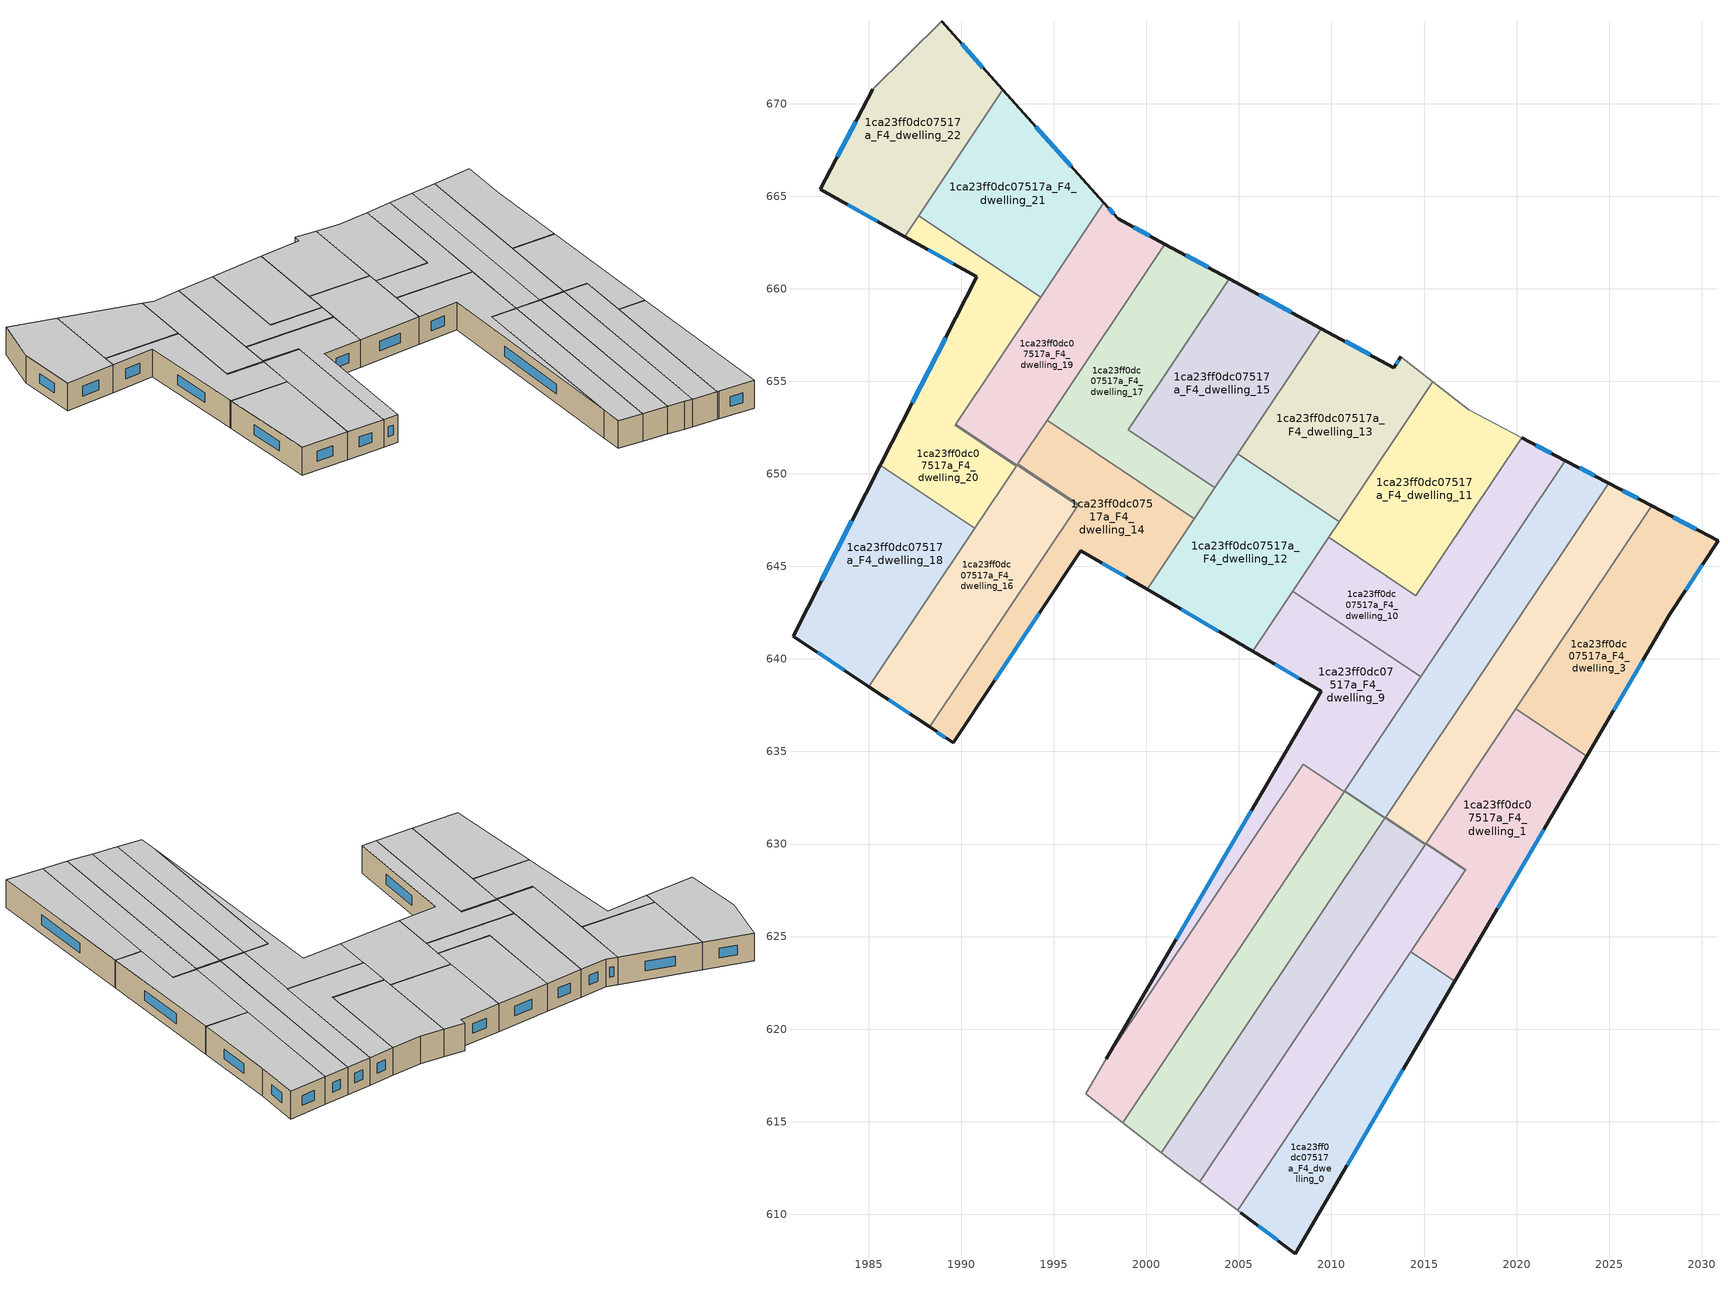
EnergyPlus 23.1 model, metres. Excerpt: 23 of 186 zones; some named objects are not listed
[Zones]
1ca23ff0dc07517a_F4_dwelling_0
 floor to 1ca23ff0dc07517a_F3_dwelling_0 (EU_floor_Construction): 2016.66,622.58 2008.05,607.87 2005.09,610.09 2004.94,610.2 2014.29,624.17 z12
 wall outside (EU_wall_Construction): 2005.09,610.09 2008.05,607.87 2016.66,622.58 z12:15
 wall adiabatic (EU_wall_Construction): 2004.94,610.2 2005.09,610.09 z12:15
 wall to 1ca23ff0dc07517a_F4_dwelling_1 (EU_wall_Construction): 2016.66,622.58 2014.29,624.17 z12:15
 wall to 1ca23ff0dc07517a_F4_dwelling_2 (EU_wall_Construction): 2014.29,624.17 2004.94,610.2 z12:15
 window (EU_Window_Construction): 2010.85,612.65 2013.86,617.79 / 2006.05,609.37 2007.09,608.59 z12.98:14.02
 ceiling to 1ca23ff0dc07517a_F5_dwelling_0 (EU_floor_Construction): 2008.05,607.87 2016.66,622.58 2014.29,624.17 2004.94,610.2 2005.09,610.09 z15
1ca23ff0dc07517a_F4_dwelling_1
 floor to 1ca23ff0dc07517a_F3_dwelling_1 (EU_floor_Construction): 2023.79,634.74 2016.66,622.58 2014.29,624.17 2017.25,628.61 2015.11,630.04 2019.96,637.3 z12
 wall outside (EU_wall_Construction): 2016.66,622.58 2023.79,634.74 z12:15
 wall to 1ca23ff0dc07517a_F4_dwelling_5 (EU_wall_Construction): 2019.96,637.3 2015.11,630.04 2017.25,628.61 2017.23,628.58 z12:15
 wall to 1ca23ff0dc07517a_F4_dwelling_3 (EU_wall_Construction): 2023.79,634.74 2019.96,637.3 z12:15
 wall to 1ca23ff0dc07517a_F4_dwelling_2 (EU_wall_Construction): 2017.23,628.58 2014.28,624.17 z12:15
 window (EU_Window_Construction): 2018.98,626.53 2021.47,630.79 z12.98:14.02
 ceiling to 1ca23ff0dc07517a_F5_dwelling_1 (EU_floor_Construction): 2016.66,622.58 2023.79,634.74 2019.96,637.3 2015.11,630.04 2017.25,628.61 2014.29,624.17 z15
1ca23ff0dc07517a_F4_dwelling_10
 floor to 1ca23ff0dc07517a_F3_dwelling_10 (EU_floor_Construction): 2022.64,650.72 2014.82,639.03 2007.91,643.65 2009.86,646.57 2014.56,643.42 2020.27,651.96 z12
 wall outside (EU_wall_Construction): 2022.64,650.72 2020.27,651.96 z12:15
 wall to 1ca23ff0dc07517a_F4_dwelling_11 (EU_wall_Construction): 2020.27,651.96 2014.56,643.42 2009.86,646.57 z12:15
 wall to 1ca23ff0dc07517a_F4_dwelling_9 (EU_wall_Construction): 2007.91,643.65 2014.82,639.03 z12:15
 wall to 1ca23ff0dc07517a_F4_dwelling_7 (EU_wall_Construction): 2014.82,639.03 2022.64,650.72 z12:15
 wall to 1ca23ff0dc07517a_F4_dwelling_12 (EU_wall_Construction): 2009.86,646.57 2007.91,643.65 z12:15
 window (EU_Window_Construction): 2021.87,651.12 2021.04,651.56 z12.98:14.02
 ceiling to 1ca23ff0dc07517a_F5_dwelling_10 (EU_floor_Construction): 2014.82,639.03 2022.64,650.72 2020.27,651.96 2014.56,643.42 2009.86,646.57 2007.91,643.65 z15
1ca23ff0dc07517a_F4_dwelling_11
 floor to 1ca23ff0dc07517a_F3_dwelling_11 (EU_floor_Construction): 2020.27,651.96 2014.56,643.42 2009.86,646.57 2015.48,654.97 2017.41,653.47 z12
 wall adiabatic (EU_wall_Construction): 2020.27,651.96 2017.41,653.47 2015.48,654.97 z12:15
 wall to 1ca23ff0dc07517a_F4_dwelling_13 (EU_wall_Construction): 2015.48,654.97 2010.43,647.42 z12:15
 wall to 1ca23ff0dc07517a_F4_dwelling_12 (EU_wall_Construction): 2010.43,647.42 2009.86,646.57 z12:15
 ceiling to 1ca23ff0dc07517a_F5_dwelling_11 (EU_floor_Construction): 2014.56,643.42 2020.27,651.96 2017.41,653.47 2015.48,654.97 2009.86,646.57 z15
1ca23ff0dc07517a_F4_dwelling_12
 floor to 1ca23ff0dc07517a_F3_dwelling_12 (EU_floor_Construction): 2010.43,647.42 2005.75,640.42 2000.04,643.76 2004.94,651.09 z12
 wall outside (EU_wall_Construction): 2000.04,643.76 2005.75,640.42 z12:15
 wall to 1ca23ff0dc07517a_F4_dwelling_13 (EU_wall_Construction): 2010.43,647.42 2004.94,651.09 z12:15
 wall to 1ca23ff0dc07517a_F4_dwelling_14 (EU_wall_Construction): 2002.6,647.59 2000.04,643.76 z12:15
 wall to 1ca23ff0dc07517a_F4_dwelling_17 (EU_wall_Construction): 2003.7,649.24 2002.6,647.59 z12:15
 wall to 1ca23ff0dc07517a_F4_dwelling_9 (EU_wall_Construction): 2005.75,640.42 2007.91,643.65 z12:15
 wall to 1ca23ff0dc07517a_F4_dwelling_15 (EU_wall_Construction): 2004.94,651.09 2003.7,649.24 z12:15
 window (EU_Window_Construction): 2001.9,642.68 2003.89,641.51 z12.98:14.02
 ceiling to 1ca23ff0dc07517a_F5_dwelling_12 (EU_floor_Construction): 2005.75,640.42 2010.43,647.42 2004.94,651.09 2000.04,643.76 z15
1ca23ff0dc07517a_F4_dwelling_13
 floor to 1ca23ff0dc07517a_F3_dwelling_13 (EU_floor_Construction): 2013.74,656.32 2015.48,654.97 2010.43,647.42 2004.94,651.09 2009.46,657.85 2013.38,655.74 z12
 wall outside (EU_wall_Construction): 2013.74,656.32 2013.38,655.74 2009.46,657.85 z12:15
 wall adiabatic (EU_wall_Construction): 2015.48,654.97 2013.74,656.32 z12:15
 wall to 1ca23ff0dc07517a_F4_dwelling_15 (EU_wall_Construction): 2009.46,657.85 2004.94,651.09 z12:15
 window (EU_Window_Construction): 2012.1,656.42 2010.73,657.16 / 2013.62,656.13 2013.5,655.93 z12.98:14.02
 ceiling to 1ca23ff0dc07517a_F5_dwelling_13 (EU_floor_Construction): 2010.43,647.42 2015.48,654.97 2013.74,656.32 2013.38,655.74 2009.46,657.85 2004.94,651.09 z15
1ca23ff0dc07517a_F4_dwelling_14
 floor to 1ca23ff0dc07517a_F3_dwelling_14 (EU_floor_Construction): 2002.6,647.59 2000.04,643.76 1996.45,645.86 1989.56,635.48 1988.28,636.33 1996.32,648.36 1993.06,650.54 1994.64,652.91 z12
 wall outside (EU_wall_Construction): 1988.28,636.33 1989.56,635.48 1996.45,645.86 2000.04,643.76 z12:15
 wall to 1ca23ff0dc07517a_F4_dwelling_19 (EU_wall_Construction): 1994.64,652.91 1993.06,650.54 1996.32,648.36 1996.28,648.29 z12:15
 wall to 1ca23ff0dc07517a_F4_dwelling_17 (EU_wall_Construction): 2002.6,647.59 1994.64,652.91 z12:15
 wall to 1ca23ff0dc07517a_F4_dwelling_16 (EU_wall_Construction): 1996.28,648.29 1988.28,636.33 z12:15
 window (EU_Window_Construction): 1991.8,638.85 1994.21,642.48 / 1988.7,636.05 1989.14,635.75 / 1997.62,645.18 1998.87,644.44 z12.98:14.02
 ceiling to 1ca23ff0dc07517a_F5_dwelling_14 (EU_floor_Construction): 2000.04,643.76 2002.6,647.59 1994.64,652.91 1993.06,650.54 1996.32,648.36 1988.28,636.33 1989.56,635.48 1996.45,645.86 z15
1ca23ff0dc07517a_F4_dwelling_15
 floor to 1ca23ff0dc07517a_F3_dwelling_15 (EU_floor_Construction): 2009.46,657.85 2003.7,649.24 1999.01,652.37 2004.47,660.54 z12
 wall outside (EU_wall_Construction): 2009.46,657.85 2004.47,660.54 z12:15
 wall to 1ca23ff0dc07517a_F4_dwelling_17 (EU_wall_Construction): 2004.47,660.54 1999.01,652.37 2003.7,649.24 z12:15
 window (EU_Window_Construction): 2007.84,658.73 2006.1,659.67 z12.98:14.02
 ceiling to 1ca23ff0dc07517a_F5_dwelling_15 (EU_floor_Construction): 2003.7,649.24 2009.46,657.85 2004.47,660.54 1999.01,652.37 z15
1ca23ff0dc07517a_F4_dwelling_16
 floor to 1ca23ff0dc07517a_F3_dwelling_16 (EU_floor_Construction): 1992.97,650.41 1989.66,652.62 1989.71,652.68 1996.28,648.29 1988.28,636.33 1985.01,638.51 z12
 wall outside (EU_wall_Construction): 1985.01,638.51 1988.28,636.33 z12:15
 wall to 1ca23ff0dc07517a_F4_dwelling_20 (EU_wall_Construction): 1989.71,652.68 1989.66,652.62 1992.97,650.41 1990.72,647.05 z12:15
 wall to 1ca23ff0dc07517a_F4_dwelling_19 (EU_wall_Construction): 1996.28,648.29 1989.71,652.68 z12:15
 wall to 1ca23ff0dc07517a_F4_dwelling_18 (EU_wall_Construction): 1990.72,647.05 1985.01,638.51 z12:15
 window (EU_Window_Construction): 1986.07,637.8 1987.22,637.04 z12.98:14.02
 ceiling to 1ca23ff0dc07517a_F5_dwelling_16 (EU_floor_Construction): 1988.28,636.33 1996.28,648.29 1989.71,652.68 1989.66,652.62 1992.97,650.41 1985.01,638.51 z15
1ca23ff0dc07517a_F4_dwelling_17
 floor to 1ca23ff0dc07517a_F3_dwelling_17 (EU_floor_Construction): 2004.47,660.54 1999.01,652.37 2003.7,649.24 2002.6,647.59 1994.64,652.91 2001,662.42 z12
 wall outside (EU_wall_Construction): 2004.47,660.54 2001,662.42 z12:15
 wall to 1ca23ff0dc07517a_F4_dwelling_19 (EU_wall_Construction): 2001,662.42 1994.64,652.91 z12:15
 window (EU_Window_Construction): 2003.34,661.15 2002.13,661.81 z12.98:14.02
 ceiling to 1ca23ff0dc07517a_F5_dwelling_17 (EU_floor_Construction): 2003.7,649.24 1999.01,652.37 2004.47,660.54 2001,662.42 1994.64,652.91 2002.6,647.59 z15
1ca23ff0dc07517a_F4_dwelling_18
 floor to 1ca23ff0dc07517a_F3_dwelling_18 (EU_floor_Construction): 1990.72,647.05 1985.01,638.51 1980.91,641.24 1985.62,650.46 z12
 wall outside (EU_wall_Construction): 1985.62,650.46 1980.91,641.24 1985.01,638.51 z12:15
 wall to 1ca23ff0dc07517a_F4_dwelling_20 (EU_wall_Construction): 1990.72,647.05 1985.62,650.46 z12:15
 window (EU_Window_Construction): 1984.09,647.46 1982.44,644.24 / 1982.24,640.35 1983.67,639.39 z12.98:14.02
 ceiling to 1ca23ff0dc07517a_F5_dwelling_18 (EU_floor_Construction): 1985.01,638.51 1990.72,647.05 1985.62,650.46 1980.91,641.24 z15
1ca23ff0dc07517a_F4_dwelling_19
 floor to 1ca23ff0dc07517a_F3_dwelling_19 (EU_floor_Construction): 2001,662.42 1993.06,650.54 1996.32,648.36 1996.28,648.29 1989.71,652.68 1997.71,664.64 1998.48,663.78 z12
 wall outside (EU_wall_Construction): 2001,662.42 1998.48,663.78 1997.71,664.64 z12:15
 wall to 1ca23ff0dc07517a_F4_dwelling_20 (EU_wall_Construction): 1994.29,659.53 1989.71,652.68 z12:15
 wall to 1ca23ff0dc07517a_F4_dwelling_21 (EU_wall_Construction): 1997.71,664.64 1994.29,659.53 z12:15
 window (EU_Window_Construction): 1998.23,664.06 1997.96,664.36 / 2000.18,662.86 1999.3,663.34 z12.98:14.02
 ceiling to 1ca23ff0dc07517a_F5_dwelling_19 (EU_floor_Construction): 1996.32,648.36 1993.06,650.54 2001,662.42 1998.48,663.78 1997.71,664.64 1989.71,652.68 1996.28,648.29 z15
1ca23ff0dc07517a_F4_dwelling_2
 floor to 1ca23ff0dc07517a_F3_dwelling_2 (EU_floor_Construction): 2015.07,629.99 2012.91,631.43 2012.93,631.46 2017.23,628.58 2004.94,610.2 2002.87,611.75 z12
 wall to 1ca23ff0dc07517a_F4_dwelling_7 (EU_wall_Construction): 2012.93,631.46 2012.91,631.43 2015.07,629.99 2015.06,629.97 z12:15
 wall to 1ca23ff0dc07517a_F4_dwelling_5 (EU_wall_Construction): 2017.23,628.58 2012.93,631.46 z12:15
 wall adiabatic (EU_wall_Construction): 2002.87,611.75 2004.94,610.2 z12:15
 wall to 1ca23ff0dc07517a_F4_dwelling_4 (EU_wall_Construction): 2015.06,629.97 2002.87,611.75 z12:15
 ceiling to 1ca23ff0dc07517a_F5_dwelling_2 (EU_floor_Construction): 2004.94,610.2 2017.23,628.58 2012.93,631.46 2012.91,631.43 2015.07,629.99 2002.87,611.75 z15
1ca23ff0dc07517a_F4_dwelling_20
 floor to 1ca23ff0dc07517a_F3_dwelling_20 (EU_floor_Construction): 1994.29,659.53 1989.66,652.62 1992.97,650.41 1990.72,647.05 1985.62,650.46 1985.67,650.57 1990.82,660.64 1986.94,662.82 1987.69,663.95 z12
 wall outside (EU_wall_Construction): 1986.94,662.82 1990.82,660.64 1985.67,650.57 1985.62,650.46 z12:15
 wall to 1ca23ff0dc07517a_F4_dwelling_21 (EU_wall_Construction): 1994.29,659.53 1987.69,663.95 z12:15
 wall to 1ca23ff0dc07517a_F4_dwelling_22 (EU_wall_Construction): 1987.69,663.95 1986.94,662.82 z12:15
 window (EU_Window_Construction): 1989.15,657.36 1987.35,653.84 / 1988.2,662.11 1989.56,661.35 z12.98:14.02
 ceiling to 1ca23ff0dc07517a_F5_dwelling_20 (EU_floor_Construction): 1990.72,647.05 1992.97,650.41 1989.66,652.62 1994.29,659.53 1987.69,663.95 1986.94,662.82 1990.82,660.64 1985.67,650.57 1985.62,650.46 z15
1ca23ff0dc07517a_F4_dwelling_21
 floor to 1ca23ff0dc07517a_F3_dwelling_21 (EU_floor_Construction): 1992.24,670.75 1997.71,664.64 1994.29,659.53 1987.69,663.95 z12
 wall outside (EU_wall_Construction): 1997.71,664.64 1992.24,670.75 z12:15
 wall to 1ca23ff0dc07517a_F4_dwelling_22 (EU_wall_Construction): 1992.24,670.75 1987.69,663.95 z12:15
 window (EU_Window_Construction): 1995.93,666.63 1994.02,668.77 z12.98:14.02
 ceiling to 1ca23ff0dc07517a_F5_dwelling_21 (EU_floor_Construction): 1994.29,659.53 1997.71,664.64 1992.24,670.75 1987.69,663.95 z15
1ca23ff0dc07517a_F4_dwelling_22
 floor to 1ca23ff0dc07517a_F3_dwelling_22 (EU_floor_Construction): 1988.94,674.45 1992.24,670.75 1986.94,662.82 1982.36,665.39 1985.21,670.79 z12
 wall outside (EU_wall_Construction): 1992.24,670.75 1988.94,674.45 / 1985.21,670.79 1982.36,665.39 1986.94,662.82 z12:15
 wall adiabatic (EU_wall_Construction): 1988.94,674.45 1985.21,670.79 z12:15
 window (EU_Window_Construction): 1991.17,671.96 1990.01,673.25 / 1983.85,664.55 1985.45,663.66 / 1984.29,669.03 1983.29,667.14 z12.98:14.02
 ceiling to 1ca23ff0dc07517a_F5_dwelling_22 (EU_floor_Construction): 1986.94,662.82 1992.24,670.75 1988.94,674.45 1985.21,670.79 1982.36,665.39 z15
1ca23ff0dc07517a_F4_dwelling_3
 floor to 1ca23ff0dc07517a_F3_dwelling_3 (EU_floor_Construction): 2030.88,646.4 2028.28,642.41 2023.79,634.74 2019.96,637.3 2027.3,648.28 z12
 wall outside (EU_wall_Construction): 2023.79,634.74 2028.28,642.41 2030.88,646.4 2027.3,648.28 z12:15
 wall to 1ca23ff0dc07517a_F4_dwelling_5 (EU_wall_Construction): 2027.3,648.28 2019.96,637.3 z12:15
 window (EU_Window_Construction): 2029.13,643.7 2030.04,645.1 / 2025.25,637.23 2026.82,639.91 / 2029.72,647.01 2028.47,647.66 z12.98:14.02
 ceiling to 1ca23ff0dc07517a_F5_dwelling_3 (EU_floor_Construction): 2023.79,634.74 2028.28,642.41 2030.88,646.4 2027.3,648.28 2019.96,637.3 z15
1ca23ff0dc07517a_F4_dwelling_4
 floor to 1ca23ff0dc07517a_F3_dwelling_4 (EU_floor_Construction): 2012.88,631.39 2010.69,632.85 2010.71,632.87 2015.06,629.96 2002.87,611.75 2002.19,612.26 2000.8,613.33 z12
 wall adiabatic (EU_wall_Construction): 2000.8,613.33 2002.19,612.26 2002.87,611.75 z12:15
 wall to 1ca23ff0dc07517a_F4_dwelling_6 (EU_wall_Construction): 2010.69,632.85 2012.88,631.39 2000.8,613.33 z12:15
 wall to 1ca23ff0dc07517a_F4_dwelling_7 (EU_wall_Construction): 2015.06,629.96 2010.71,632.87 z12:15
 wall to 1ca23ff0dc07517a_F4_dwelling_9 (EU_wall_Construction): 2010.71,632.87 2010.69,632.85 z12:15
 ceiling to 1ca23ff0dc07517a_F5_dwelling_4 (EU_floor_Construction): 2002.87,611.75 2015.06,629.96 2010.71,632.87 2010.69,632.85 2012.88,631.39 2000.8,613.33 2002.19,612.26 z15
1ca23ff0dc07517a_F4_dwelling_5
 floor to 1ca23ff0dc07517a_F3_dwelling_5 (EU_floor_Construction): 2027.3,648.28 2015.11,630.04 2017.25,628.61 2017.23,628.58 2012.93,631.46 2024.99,649.49 z12
 wall outside (EU_wall_Construction): 2027.3,648.28 2024.99,649.49 z12:15
 wall to 1ca23ff0dc07517a_F4_dwelling_7 (EU_wall_Construction): 2024.99,649.49 2012.93,631.46 z12:15
 window (EU_Window_Construction): 2026.55,648.67 2025.74,649.09 z12.98:14.02
 ceiling to 1ca23ff0dc07517a_F5_dwelling_5 (EU_floor_Construction): 2017.25,628.61 2015.11,630.04 2027.3,648.28 2024.99,649.49 2012.93,631.46 2017.23,628.58 z15
1ca23ff0dc07517a_F4_dwelling_6
 floor to 1ca23ff0dc07517a_F3_dwelling_6 (EU_floor_Construction): 2012.88,631.39 2000.8,613.33 1998.72,614.95 2010.69,632.85 z12
 wall adiabatic (EU_wall_Construction): 1998.72,614.95 2000.8,613.33 z12:15
 wall to 1ca23ff0dc07517a_F4_dwelling_8 (EU_wall_Construction): 2010.68,632.83 1998.72,614.95 z12:15
 wall to 1ca23ff0dc07517a_F4_dwelling_9 (EU_wall_Construction): 2010.69,632.85 2010.68,632.83 z12:15
 ceiling to 1ca23ff0dc07517a_F5_dwelling_6 (EU_floor_Construction): 2000.8,613.33 2012.88,631.39 2010.69,632.85 1998.72,614.95 z15
1ca23ff0dc07517a_F4_dwelling_7
 floor to 1ca23ff0dc07517a_F3_dwelling_7 (EU_floor_Construction): 2024.99,649.49 2012.91,631.43 2015.07,629.99 2015.06,629.96 2010.71,632.87 2022.64,650.72 z12
 wall outside (EU_wall_Construction): 2024.99,649.49 2022.64,650.72 z12:15
 wall to 1ca23ff0dc07517a_F4_dwelling_9 (EU_wall_Construction): 2014.82,639.03 2010.71,632.87 z12:15
 window (EU_Window_Construction): 2024.22,649.89 2023.41,650.32 z12.98:14.02
 ceiling to 1ca23ff0dc07517a_F5_dwelling_7 (EU_floor_Construction): 2015.07,629.99 2012.91,631.43 2024.99,649.49 2022.64,650.72 2010.71,632.87 2015.06,629.96 z15
1ca23ff0dc07517a_F4_dwelling_8
 floor to 1ca23ff0dc07517a_F3_dwelling_8 (EU_floor_Construction): 2010.68,632.83 1998.72,614.95 1996.71,616.5 1997.83,618.4 2008.47,634.32 z12
 wall adiabatic (EU_wall_Construction): 1997.83,618.4 1996.71,616.5 1998.72,614.95 z12:15
 wall to 1ca23ff0dc07517a_F4_dwelling_9 (EU_wall_Construction): 2010.68,632.83 2008.47,634.32 1997.83,618.4 z12:15
 ceiling to 1ca23ff0dc07517a_F5_dwelling_8 (EU_floor_Construction): 1998.72,614.95 2010.68,632.83 2008.47,634.32 1997.83,618.4 1996.71,616.5 z15
1ca23ff0dc07517a_F4_dwelling_9
 floor to 1ca23ff0dc07517a_F3_dwelling_9 (EU_floor_Construction): 2014.82,639.03 2010.68,632.83 2008.47,634.32 1997.83,618.4 2009.44,638.27 2005.75,640.42 2007.91,643.65 z12
 wall outside (EU_wall_Construction): 2005.75,640.42 2009.44,638.27 1997.83,618.4 z12:15
 window (EU_Window_Construction): 2005.66,631.81 2001.6,624.86 / 2006.95,639.72 2008.24,638.97 z12.98:14.02
 ceiling to 1ca23ff0dc07517a_F5_dwelling_9 (EU_floor_Construction): 2010.68,632.83 2014.82,639.03 2007.91,643.65 2005.75,640.42 2009.44,638.27 1997.83,618.4 2008.47,634.32 z15
[Building]
EU S2 Campaign: North Axis=0; Terrain=City; Solar Distribution=FullExterior
[Site:Location]
Bologna: Latitude=44.5; Longitude=11.25; Time Zone=1; Elevation=37
[SizingPeriod:WeatherFileDays]
AnnualSizingPeriod: Begin Month=1; Begin Day of Month=1; End Month=12; End Day of Month=31; Day of Week for Start Day=Monday; Use Weather File Daylight Saving Period=No; Use Weather File Rain and Snow Indicators=No
[MATERIAL]
EU_InternalMass_Material: Roughness=MediumRough; Thickness=0.1; Conductivity=1; Density=1800; Specific Heat=900; Thermal Absorptance=0.9; Solar Absorptance=0.7; Visible Absorptance=0.7
[MATERIAL:NOMASS] Roughness=MediumRough; Thermal Absorptance=0.9; Solar Absorptance=0.7; Visible Absorptance=0.7
Name | Thermal Resistance
EU_wall_NoMass | 0.905828
EU_floor_NoMass | 0.67114
[WINDOWMATERIAL:SIMPLEGLAZINGSYSTEM]
EU_Window_SimpleGlazing: UFactor=4.52486; Solar Heat Gain Coefficient=0.85; Visible Transmittance=0.85
[CONSTRUCTION]
EU_wall_Construction: EU_wall_NoMass
EU_floor_Construction: EU_floor_NoMass
EU_Window_Construction: EU_Window_SimpleGlazing
EU_InternalMass_Construction: EU_InternalMass_Material
[ZONE] Type=1; Multiplier=1; Ceiling Height=autocalculate; Floor Area=autocalculate; Part of Total Floor Area=Yes
Name | Volume
1ca23ff0dc07517a_F4_dwelling_0 | 170.711
1ca23ff0dc07517a_F4_dwelling_1 | 170.751
1ca23ff0dc07517a_F4_dwelling_10 | 170.74
1ca23ff0dc07517a_F4_dwelling_11 | 170.736
1ca23ff0dc07517a_F4_dwelling_12 | 170.738
1ca23ff0dc07517a_F4_dwelling_13 | 170.731
1ca23ff0dc07517a_F4_dwelling_14; 1ca23ff0dc07517a_F4_dwelling_4 | 170.739
1ca23ff0dc07517a_F4_dwelling_15; 1ca23ff0dc07517a_F4_dwelling_17 | 170.725
1ca23ff0dc07517a_F4_dwelling_16 | 170.727
1ca23ff0dc07517a_F4_dwelling_18 | 170.722
1ca23ff0dc07517a_F4_dwelling_19 | 170.73
1ca23ff0dc07517a_F4_dwelling_2 | 170.746
1ca23ff0dc07517a_F4_dwelling_20 | 170.728
1ca23ff0dc07517a_F4_dwelling_21 | 170.745
1ca23ff0dc07517a_F4_dwelling_22 | 170.733
1ca23ff0dc07517a_F4_dwelling_3 | 170.75
1ca23ff0dc07517a_F4_dwelling_5 | 170.724
1ca23ff0dc07517a_F4_dwelling_6 | 170.71
1ca23ff0dc07517a_F4_dwelling_7 | 170.704
1ca23ff0dc07517a_F4_dwelling_8 | 170.747
1ca23ff0dc07517a_F4_dwelling_9 | 170.758
[INTERNALMASS] Construction=EU_InternalMass_Construction
Name | Zone or ZoneList | Surface Area
1ca23ff0dc07517a_F4_dwelling_0_EU_InternalMass | 1ca23ff0dc07517a_F4_dwelling_0 | 56.9029
1ca23ff0dc07517a_F4_dwelling_1_EU_InternalMass | 1ca23ff0dc07517a_F4_dwelling_1 | 56.9168
1ca23ff0dc07517a_F4_dwelling_2_EU_InternalMass | 1ca23ff0dc07517a_F4_dwelling_2 | 56.9149
1ca23ff0dc07517a_F4_dwelling_3_EU_InternalMass | 1ca23ff0dc07517a_F4_dwelling_3 | 56.9162
1ca23ff0dc07517a_F4_dwelling_4_EU_InternalMass | 1ca23ff0dc07517a_F4_dwelling_4 | 56.9127
1ca23ff0dc07517a_F4_dwelling_5_EU_InternalMass | 1ca23ff0dc07517a_F4_dwelling_5 | 56.9082
1ca23ff0dc07517a_F4_dwelling_6_EU_InternalMass | 1ca23ff0dc07517a_F4_dwelling_6 | 56.9037
1ca23ff0dc07517a_F4_dwelling_7_EU_InternalMass | 1ca23ff0dc07517a_F4_dwelling_7 | 56.9021
1ca23ff0dc07517a_F4_dwelling_8_EU_InternalMass | 1ca23ff0dc07517a_F4_dwelling_8 | 56.9167
1ca23ff0dc07517a_F4_dwelling_9_EU_InternalMass | 1ca23ff0dc07517a_F4_dwelling_9 | 56.9181
1ca23ff0dc07517a_F4_dwelling_10_EU_InternalMass | 1ca23ff0dc07517a_F4_dwelling_10 | 56.9136
1ca23ff0dc07517a_F4_dwelling_11_EU_InternalMass | 1ca23ff0dc07517a_F4_dwelling_11 | 56.9126
1ca23ff0dc07517a_F4_dwelling_12_EU_InternalMass | 1ca23ff0dc07517a_F4_dwelling_12 | 56.9109
1ca23ff0dc07517a_F4_dwelling_13_EU_InternalMass | 1ca23ff0dc07517a_F4_dwelling_13 | 56.91
1ca23ff0dc07517a_F4_dwelling_14_EU_InternalMass | 1ca23ff0dc07517a_F4_dwelling_14 | 56.9136
1ca23ff0dc07517a_F4_dwelling_15_EU_InternalMass | 1ca23ff0dc07517a_F4_dwelling_15 | 56.9107
1ca23ff0dc07517a_F4_dwelling_16_EU_InternalMass | 1ca23ff0dc07517a_F4_dwelling_16 | 56.9086
1ca23ff0dc07517a_F4_dwelling_17_EU_InternalMass | 1ca23ff0dc07517a_F4_dwelling_17 | 56.9085
1ca23ff0dc07517a_F4_dwelling_18_EU_InternalMass | 1ca23ff0dc07517a_F4_dwelling_18 | 56.907
1ca23ff0dc07517a_F4_dwelling_19_EU_InternalMass | 1ca23ff0dc07517a_F4_dwelling_19 | 56.911
1ca23ff0dc07517a_F4_dwelling_20_EU_InternalMass | 1ca23ff0dc07517a_F4_dwelling_20 | 56.91
1ca23ff0dc07517a_F4_dwelling_21_EU_InternalMass | 1ca23ff0dc07517a_F4_dwelling_21 | 56.9156
1ca23ff0dc07517a_F4_dwelling_22_EU_InternalMass | 1ca23ff0dc07517a_F4_dwelling_22 | 56.9108
[OTHEREQUIPMENT] Fuel Type=Electricity; Design Level Calculation Method=Watts/Area; Power per Zone Floor Area=1; Fraction Latent=0; Fraction Radiant=0; Fraction Lost=0; Carbon Dioxide Generation Rate=0; EndUse Subcategory=EU_Step8_InternalGains
Name | Zone or ZoneList or Space or SpaceList | Schedule
EU_Step8_InternalGain_1ca23ff0dc07517a_F4_dwelling_0_f000 | 1ca23ff0dc07517a_F4_dwelling_0 | EU_Step8_GainSchedule_1ca23ff0dc07517a_F4_dwelling_0_f000
EU_Step8_InternalGain_1ca23ff0dc07517a_F4_dwelling_1_f000 | 1ca23ff0dc07517a_F4_dwelling_1 | EU_Step8_GainSchedule_1ca23ff0dc07517a_F4_dwelling_1_f000
EU_Step8_InternalGain_1ca23ff0dc07517a_F4_dwelling_2_f000 | 1ca23ff0dc07517a_F4_dwelling_2 | EU_Step8_GainSchedule_1ca23ff0dc07517a_F4_dwelling_2_f000
EU_Step8_InternalGain_1ca23ff0dc07517a_F4_dwelling_3_f000 | 1ca23ff0dc07517a_F4_dwelling_3 | EU_Step8_GainSchedule_1ca23ff0dc07517a_F4_dwelling_3_f000
EU_Step8_InternalGain_1ca23ff0dc07517a_F4_dwelling_4_f000 | 1ca23ff0dc07517a_F4_dwelling_4 | EU_Step8_GainSchedule_1ca23ff0dc07517a_F4_dwelling_4_f000
EU_Step8_InternalGain_1ca23ff0dc07517a_F4_dwelling_5_f000 | 1ca23ff0dc07517a_F4_dwelling_5 | EU_Step8_GainSchedule_1ca23ff0dc07517a_F4_dwelling_5_f000
EU_Step8_InternalGain_1ca23ff0dc07517a_F4_dwelling_6_f000 | 1ca23ff0dc07517a_F4_dwelling_6 | EU_Step8_GainSchedule_1ca23ff0dc07517a_F4_dwelling_6_f000
EU_Step8_InternalGain_1ca23ff0dc07517a_F4_dwelling_7_f000 | 1ca23ff0dc07517a_F4_dwelling_7 | EU_Step8_GainSchedule_1ca23ff0dc07517a_F4_dwelling_7_f000
EU_Step8_InternalGain_1ca23ff0dc07517a_F4_dwelling_8_f000 | 1ca23ff0dc07517a_F4_dwelling_8 | EU_Step8_GainSchedule_1ca23ff0dc07517a_F4_dwelling_8_f000
EU_Step8_InternalGain_1ca23ff0dc07517a_F4_dwelling_9_f000 | 1ca23ff0dc07517a_F4_dwelling_9 | EU_Step8_GainSchedule_1ca23ff0dc07517a_F4_dwelling_9_f000
EU_Step8_InternalGain_1ca23ff0dc07517a_F4_dwelling_10_f000 | 1ca23ff0dc07517a_F4_dwelling_10 | EU_Step8_GainSchedule_1ca23ff0dc07517a_F4_dwelling_10_f000
EU_Step8_InternalGain_1ca23ff0dc07517a_F4_dwelling_11_f000 | 1ca23ff0dc07517a_F4_dwelling_11 | EU_Step8_GainSchedule_1ca23ff0dc07517a_F4_dwelling_11_f000
EU_Step8_InternalGain_1ca23ff0dc07517a_F4_dwelling_12_f000 | 1ca23ff0dc07517a_F4_dwelling_12 | EU_Step8_GainSchedule_1ca23ff0dc07517a_F4_dwelling_12_f000
EU_Step8_InternalGain_1ca23ff0dc07517a_F4_dwelling_13_f000 | 1ca23ff0dc07517a_F4_dwelling_13 | EU_Step8_GainSchedule_1ca23ff0dc07517a_F4_dwelling_13_f000
EU_Step8_InternalGain_1ca23ff0dc07517a_F4_dwelling_14_f000 | 1ca23ff0dc07517a_F4_dwelling_14 | EU_Step8_GainSchedule_1ca23ff0dc07517a_F4_dwelling_14_f000
EU_Step8_InternalGain_1ca23ff0dc07517a_F4_dwelling_15_f000 | 1ca23ff0dc07517a_F4_dwelling_15 | EU_Step8_GainSchedule_1ca23ff0dc07517a_F4_dwelling_15_f000
EU_Step8_InternalGain_1ca23ff0dc07517a_F4_dwelling_16_f000 | 1ca23ff0dc07517a_F4_dwelling_16 | EU_Step8_GainSchedule_1ca23ff0dc07517a_F4_dwelling_16_f000
EU_Step8_InternalGain_1ca23ff0dc07517a_F4_dwelling_17_f000 | 1ca23ff0dc07517a_F4_dwelling_17 | EU_Step8_GainSchedule_1ca23ff0dc07517a_F4_dwelling_17_f000
EU_Step8_InternalGain_1ca23ff0dc07517a_F4_dwelling_18_f000 | 1ca23ff0dc07517a_F4_dwelling_18 | EU_Step8_GainSchedule_1ca23ff0dc07517a_F4_dwelling_18_f000
EU_Step8_InternalGain_1ca23ff0dc07517a_F4_dwelling_19_f000 | 1ca23ff0dc07517a_F4_dwelling_19 | EU_Step8_GainSchedule_1ca23ff0dc07517a_F4_dwelling_19_f000
EU_Step8_InternalGain_1ca23ff0dc07517a_F4_dwelling_20_f000 | 1ca23ff0dc07517a_F4_dwelling_20 | EU_Step8_GainSchedule_1ca23ff0dc07517a_F4_dwelling_20_f000
EU_Step8_InternalGain_1ca23ff0dc07517a_F4_dwelling_21_f000 | 1ca23ff0dc07517a_F4_dwelling_21 | EU_Step8_GainSchedule_1ca23ff0dc07517a_F4_dwelling_21_f000
EU_Step8_InternalGain_1ca23ff0dc07517a_F4_dwelling_22_f000 | 1ca23ff0dc07517a_F4_dwelling_22 | EU_Step8_GainSchedule_1ca23ff0dc07517a_F4_dwelling_22_f000
[ZONEVENTILATION:DESIGNFLOWRATE] Schedule=EU_AlwaysOn; Design Flow Rate Calculation Method=AirChanges/Hour; Air Changes per Hour=0.73129; Ventilation Type=Natural; Fan Pressure Rise=0; Fan Total Efficiency=1; Constant Term Coefficient=1; Temperature Term Coefficient=0; Velocity Term Coefficient=0; Velocity Squared Term Coefficient=0; Minimum Indoor Temperature=-100; Maximum Indoor Temperature=100; Delta Temperature=-100; Minimum Outdoor Temperature=-100; Maximum Outdoor Temperature=100; Maximum Wind Speed=40
Name | Zone or ZoneList or Space or SpaceList
EU_ConstantAir_1ca23ff0dc07517a_F4_dwelling_0 | 1ca23ff0dc07517a_F4_dwelling_0
EU_ConstantAir_1ca23ff0dc07517a_F4_dwelling_1 | 1ca23ff0dc07517a_F4_dwelling_1
EU_ConstantAir_1ca23ff0dc07517a_F4_dwelling_2 | 1ca23ff0dc07517a_F4_dwelling_2
EU_ConstantAir_1ca23ff0dc07517a_F4_dwelling_3 | 1ca23ff0dc07517a_F4_dwelling_3
EU_ConstantAir_1ca23ff0dc07517a_F4_dwelling_4 | 1ca23ff0dc07517a_F4_dwelling_4
EU_ConstantAir_1ca23ff0dc07517a_F4_dwelling_5 | 1ca23ff0dc07517a_F4_dwelling_5
EU_ConstantAir_1ca23ff0dc07517a_F4_dwelling_6 | 1ca23ff0dc07517a_F4_dwelling_6
EU_ConstantAir_1ca23ff0dc07517a_F4_dwelling_7 | 1ca23ff0dc07517a_F4_dwelling_7
EU_ConstantAir_1ca23ff0dc07517a_F4_dwelling_8 | 1ca23ff0dc07517a_F4_dwelling_8
EU_ConstantAir_1ca23ff0dc07517a_F4_dwelling_9 | 1ca23ff0dc07517a_F4_dwelling_9
EU_ConstantAir_1ca23ff0dc07517a_F4_dwelling_10 | 1ca23ff0dc07517a_F4_dwelling_10
EU_ConstantAir_1ca23ff0dc07517a_F4_dwelling_11 | 1ca23ff0dc07517a_F4_dwelling_11
EU_ConstantAir_1ca23ff0dc07517a_F4_dwelling_12 | 1ca23ff0dc07517a_F4_dwelling_12
EU_ConstantAir_1ca23ff0dc07517a_F4_dwelling_13 | 1ca23ff0dc07517a_F4_dwelling_13
EU_ConstantAir_1ca23ff0dc07517a_F4_dwelling_14 | 1ca23ff0dc07517a_F4_dwelling_14
EU_ConstantAir_1ca23ff0dc07517a_F4_dwelling_15 | 1ca23ff0dc07517a_F4_dwelling_15
EU_ConstantAir_1ca23ff0dc07517a_F4_dwelling_16 | 1ca23ff0dc07517a_F4_dwelling_16
EU_ConstantAir_1ca23ff0dc07517a_F4_dwelling_17 | 1ca23ff0dc07517a_F4_dwelling_17
EU_ConstantAir_1ca23ff0dc07517a_F4_dwelling_18 | 1ca23ff0dc07517a_F4_dwelling_18
EU_ConstantAir_1ca23ff0dc07517a_F4_dwelling_19 | 1ca23ff0dc07517a_F4_dwelling_19
EU_ConstantAir_1ca23ff0dc07517a_F4_dwelling_20 | 1ca23ff0dc07517a_F4_dwelling_20
EU_ConstantAir_1ca23ff0dc07517a_F4_dwelling_21 | 1ca23ff0dc07517a_F4_dwelling_21
EU_ConstantAir_1ca23ff0dc07517a_F4_dwelling_22 | 1ca23ff0dc07517a_F4_dwelling_22
[HVACTEMPLATE:ZONE:IDEALLOADSAIRSYSTEM] System Availability Schedule=EU_AlwaysOn; Maximum Heating Supply Air Temperature=50; Minimum Cooling Supply Air Temperature=13; Maximum Heating Supply Air Humidity Ratio=0.0156; Minimum Cooling Supply Air Humidity Ratio=0.0077; Heating Limit=NoLimit; Cooling Limit=NoLimit; Heating Availability Schedule=EU_AlwaysOn; Cooling Availability Schedule=EU_CoolingOff; Dehumidification Control Type=ConstantSensibleHeatRatio; Cooling Sensible Heat Ratio=0.7; Dehumidification Setpoint=60; Humidification Control Type=None; Humidification Setpoint=30; Outdoor Air Method=None; Outdoor Air Flow Rate per Person=0.00944; Outdoor Air Flow Rate per Zone Floor Area=0; Outdoor Air Flow Rate per Zone=0; Demand Controlled Ventilation Type=None; Outdoor Air Economizer Type=NoEconomizer; Heat Recovery Type=None; Sensible Heat Recovery Effectiveness=0.7; Latent Heat Recovery Effectiveness=0.65
Name | Template Thermostat
1ca23ff0dc07517a_F4_dwelling_0 | EU_HeatOnly_1ca23ff0dc07517a_F4_dwelling_0
1ca23ff0dc07517a_F4_dwelling_1 | EU_HeatOnly_1ca23ff0dc07517a_F4_dwelling_1
1ca23ff0dc07517a_F4_dwelling_2 | EU_HeatOnly_1ca23ff0dc07517a_F4_dwelling_2
1ca23ff0dc07517a_F4_dwelling_3 | EU_HeatOnly_1ca23ff0dc07517a_F4_dwelling_3
1ca23ff0dc07517a_F4_dwelling_4 | EU_HeatOnly_1ca23ff0dc07517a_F4_dwelling_4
1ca23ff0dc07517a_F4_dwelling_5 | EU_HeatOnly_1ca23ff0dc07517a_F4_dwelling_5
1ca23ff0dc07517a_F4_dwelling_6 | EU_HeatOnly_1ca23ff0dc07517a_F4_dwelling_6
1ca23ff0dc07517a_F4_dwelling_7 | EU_HeatOnly_1ca23ff0dc07517a_F4_dwelling_7
1ca23ff0dc07517a_F4_dwelling_8 | EU_HeatOnly_1ca23ff0dc07517a_F4_dwelling_8
1ca23ff0dc07517a_F4_dwelling_9 | EU_HeatOnly_1ca23ff0dc07517a_F4_dwelling_9
1ca23ff0dc07517a_F4_dwelling_10 | EU_HeatOnly_1ca23ff0dc07517a_F4_dwelling_10
1ca23ff0dc07517a_F4_dwelling_11 | EU_HeatOnly_1ca23ff0dc07517a_F4_dwelling_11
1ca23ff0dc07517a_F4_dwelling_12 | EU_HeatOnly_1ca23ff0dc07517a_F4_dwelling_12
1ca23ff0dc07517a_F4_dwelling_13 | EU_HeatOnly_1ca23ff0dc07517a_F4_dwelling_13
1ca23ff0dc07517a_F4_dwelling_14 | EU_HeatOnly_1ca23ff0dc07517a_F4_dwelling_14
1ca23ff0dc07517a_F4_dwelling_15 | EU_HeatOnly_1ca23ff0dc07517a_F4_dwelling_15
1ca23ff0dc07517a_F4_dwelling_16 | EU_HeatOnly_1ca23ff0dc07517a_F4_dwelling_16
1ca23ff0dc07517a_F4_dwelling_17 | EU_HeatOnly_1ca23ff0dc07517a_F4_dwelling_17
1ca23ff0dc07517a_F4_dwelling_18 | EU_HeatOnly_1ca23ff0dc07517a_F4_dwelling_18
1ca23ff0dc07517a_F4_dwelling_19 | EU_HeatOnly_1ca23ff0dc07517a_F4_dwelling_19
1ca23ff0dc07517a_F4_dwelling_20 | EU_HeatOnly_1ca23ff0dc07517a_F4_dwelling_20
1ca23ff0dc07517a_F4_dwelling_21 | EU_HeatOnly_1ca23ff0dc07517a_F4_dwelling_21
1ca23ff0dc07517a_F4_dwelling_22 | EU_HeatOnly_1ca23ff0dc07517a_F4_dwelling_22
[SIZING:ZONE] Zone Cooling Design Supply Air Temperature Input Method=SupplyAirTemperature; Zone Cooling Design Supply Air Temperature=13; Zone Heating Design Supply Air Temperature Input Method=SupplyAirTemperature; Zone Heating Design Supply Air Temperature=50; Zone Cooling Design Supply Air Humidity Ratio=0.008; Zone Heating Design Supply Air Humidity Ratio=0.008; Cooling Design Air Flow Method=DesignDay; Cooling Design Air Flow Rate=0; Cooling Minimum Air Flow per Zone Floor Area=0.000762; Cooling Minimum Air Flow=0; Cooling Minimum Air Flow Fraction=0.2; Heating Design Air Flow Method=DesignDay; Heating Design Air Flow Rate=0; Heating Maximum Air Flow per Zone Floor Area=0.002032; Heating Maximum Air Flow=0.141576; Heating Maximum Air Flow Fraction=0.3; Account for Dedicated Outdoor Air System=No; Dedicated Outdoor Air System Control Strategy=NeutralSupplyAir; Dedicated Outdoor Air Low Setpoint Temperature for Design=autosize; Dedicated Outdoor Air High Setpoint Temperature for Design=autosize; Zone Load Sizing Method=Sensible Load Only No Latent Load; Zone Latent Cooling Design Supply Air Humidity Ratio Input Method=HumidityRatioDifference; Zone Cooling Design Supply Air Humidity Ratio Difference=0.005; Zone Latent Heating Design Supply Air Humidity Ratio Input Method=HumidityRatioDifference; Zone Humidification Design Supply Air Humidity Ratio Difference=0.005
1ca23ff0dc07517a_F4_dwelling_0; 1ca23ff0dc07517a_F4_dwelling_1; 1ca23ff0dc07517a_F4_dwelling_2; 1ca23ff0dc07517a_F4_dwelling_3; 1ca23ff0dc07517a_F4_dwelling_4; 1ca23ff0dc07517a_F4_dwelling_5; 1ca23ff0dc07517a_F4_dwelling_6; 1ca23ff0dc07517a_F4_dwelling_7; 1ca23ff0dc07517a_F4_dwelling_8; 1ca23ff0dc07517a_F4_dwelling_9; 1ca23ff0dc07517a_F4_dwelling_10; 1ca23ff0dc07517a_F4_dwelling_11; 1ca23ff0dc07517a_F4_dwelling_12; 1ca23ff0dc07517a_F4_dwelling_13; 1ca23ff0dc07517a_F4_dwelling_14; 1ca23ff0dc07517a_F4_dwelling_15; 1ca23ff0dc07517a_F4_dwelling_16; 1ca23ff0dc07517a_F4_dwelling_17; 1ca23ff0dc07517a_F4_dwelling_18; 1ca23ff0dc07517a_F4_dwelling_19; 1ca23ff0dc07517a_F4_dwelling_20; 1ca23ff0dc07517a_F4_dwelling_21; 1ca23ff0dc07517a_F4_dwelling_22
[SCHEDULE:CONSTANT]
Name | Hourly Value
EU_AlwaysOn | 1
EU_CoolingOff | 0
[SCHEDULE:FILE] Column Number=1; Rows to Skip at Top=0; Number of Hours of Data=8760; Column Separator=Comma; Interpolate to Timestep=No; Minutes per Item=60; Adjust Schedule for Daylight Savings=Yes
Name | File
EU_Step8_GainSchedule_1ca23ff0dc07517a_F4_dwelling_0_f000 | ../../schedules/1ca23ff0dc07517a/1ca23ff0dc07517a_F4_dwelling_0_f000_gain.csv
EU_Step8_GainSchedule_1ca23ff0dc07517a_F4_dwelling_1_f000 | ../../schedules/1ca23ff0dc07517a/1ca23ff0dc07517a_F4_dwelling_1_f000_gain.csv
EU_Step8_GainSchedule_1ca23ff0dc07517a_F4_dwelling_2_f000 | ../../schedules/1ca23ff0dc07517a/1ca23ff0dc07517a_F4_dwelling_2_f000_gain.csv
EU_Step8_GainSchedule_1ca23ff0dc07517a_F4_dwelling_3_f000 | ../../schedules/1ca23ff0dc07517a/1ca23ff0dc07517a_F4_dwelling_3_f000_gain.csv
EU_Step8_GainSchedule_1ca23ff0dc07517a_F4_dwelling_4_f000 | ../../schedules/1ca23ff0dc07517a/1ca23ff0dc07517a_F4_dwelling_4_f000_gain.csv
EU_Step8_GainSchedule_1ca23ff0dc07517a_F4_dwelling_5_f000 | ../../schedules/1ca23ff0dc07517a/1ca23ff0dc07517a_F4_dwelling_5_f000_gain.csv
EU_Step8_GainSchedule_1ca23ff0dc07517a_F4_dwelling_6_f000 | ../../schedules/1ca23ff0dc07517a/1ca23ff0dc07517a_F4_dwelling_6_f000_gain.csv
EU_Step8_GainSchedule_1ca23ff0dc07517a_F4_dwelling_7_f000 | ../../schedules/1ca23ff0dc07517a/1ca23ff0dc07517a_F4_dwelling_7_f000_gain.csv
EU_Step8_GainSchedule_1ca23ff0dc07517a_F4_dwelling_8_f000 | ../../schedules/1ca23ff0dc07517a/1ca23ff0dc07517a_F4_dwelling_8_f000_gain.csv
EU_Step8_GainSchedule_1ca23ff0dc07517a_F4_dwelling_9_f000 | ../../schedules/1ca23ff0dc07517a/1ca23ff0dc07517a_F4_dwelling_9_f000_gain.csv
EU_Step8_GainSchedule_1ca23ff0dc07517a_F4_dwelling_10_f000 | ../../schedules/1ca23ff0dc07517a/1ca23ff0dc07517a_F4_dwelling_10_f000_gain.csv
EU_Step8_GainSchedule_1ca23ff0dc07517a_F4_dwelling_11_f000 | ../../schedules/1ca23ff0dc07517a/1ca23ff0dc07517a_F4_dwelling_11_f000_gain.csv
EU_Step8_GainSchedule_1ca23ff0dc07517a_F4_dwelling_12_f000 | ../../schedules/1ca23ff0dc07517a/1ca23ff0dc07517a_F4_dwelling_12_f000_gain.csv
EU_Step8_GainSchedule_1ca23ff0dc07517a_F4_dwelling_13_f000 | ../../schedules/1ca23ff0dc07517a/1ca23ff0dc07517a_F4_dwelling_13_f000_gain.csv
EU_Step8_GainSchedule_1ca23ff0dc07517a_F4_dwelling_14_f000 | ../../schedules/1ca23ff0dc07517a/1ca23ff0dc07517a_F4_dwelling_14_f000_gain.csv
EU_Step8_GainSchedule_1ca23ff0dc07517a_F4_dwelling_15_f000 | ../../schedules/1ca23ff0dc07517a/1ca23ff0dc07517a_F4_dwelling_15_f000_gain.csv
EU_Step8_GainSchedule_1ca23ff0dc07517a_F4_dwelling_16_f000 | ../../schedules/1ca23ff0dc07517a/1ca23ff0dc07517a_F4_dwelling_16_f000_gain.csv
EU_Step8_GainSchedule_1ca23ff0dc07517a_F4_dwelling_17_f000 | ../../schedules/1ca23ff0dc07517a/1ca23ff0dc07517a_F4_dwelling_17_f000_gain.csv
EU_Step8_GainSchedule_1ca23ff0dc07517a_F4_dwelling_18_f000 | ../../schedules/1ca23ff0dc07517a/1ca23ff0dc07517a_F4_dwelling_18_f000_gain.csv
EU_Step8_GainSchedule_1ca23ff0dc07517a_F4_dwelling_19_f000 | ../../schedules/1ca23ff0dc07517a/1ca23ff0dc07517a_F4_dwelling_19_f000_gain.csv
EU_Step8_GainSchedule_1ca23ff0dc07517a_F4_dwelling_20_f000 | ../../schedules/1ca23ff0dc07517a/1ca23ff0dc07517a_F4_dwelling_20_f000_gain.csv
EU_Step8_GainSchedule_1ca23ff0dc07517a_F4_dwelling_21_f000 | ../../schedules/1ca23ff0dc07517a/1ca23ff0dc07517a_F4_dwelling_21_f000_gain.csv
EU_Step8_GainSchedule_1ca23ff0dc07517a_F4_dwelling_22_f000 | ../../schedules/1ca23ff0dc07517a/1ca23ff0dc07517a_F4_dwelling_22_f000_gain.csv
